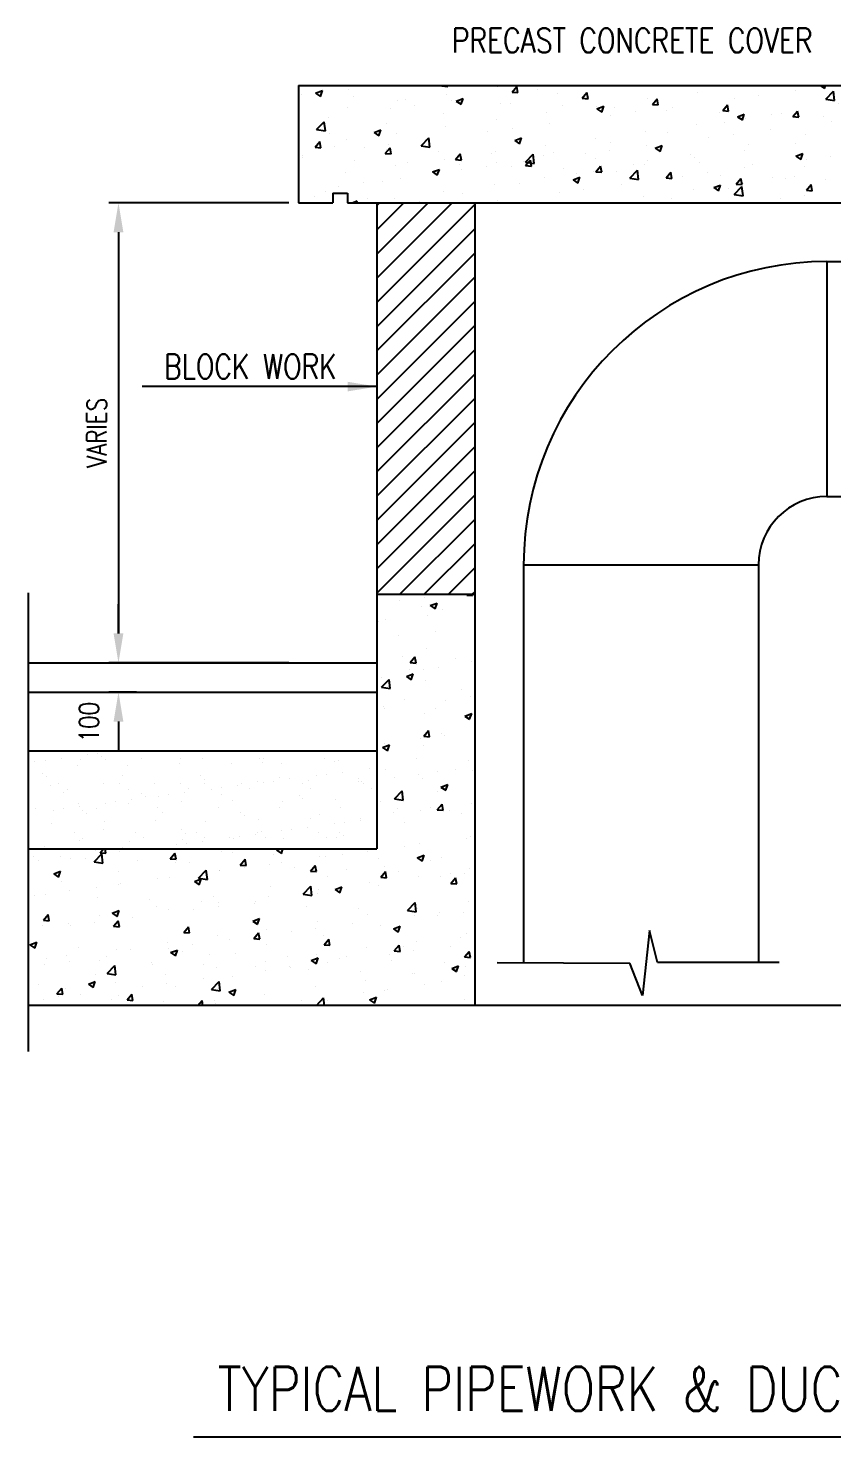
# Model space of a CAD drawing. Header units: millimetres. Extents: x -95178 to 274693, y -2232 to 263302.
# Drawn here: x 186221 to 194435, y 207714 to 222107 of the extents above; entities that cross this region are included whole.
import ezdxf
from ezdxf.enums import TextEntityAlignment as Align

# ---------------------------------------------------------------- set-up
doc = ezdxf.new("R2010")
doc.units = ezdxf.units.MM
for name, color, linetype in [('A_Arch', 8, 'Continuous'), ('BKG-S030D_Griddim', 7, 'Continuous'), ('M_FD', 110, 'Continuous'), ('M_Supply_Duct', 4, 'Continuous'), ('M_Txt', 7, 'Continuous')]:
    doc.layers.add(name, color=color, linetype=linetype)
doc.styles.add('ROMANS', font='romans.shx', dxfattribs={"width": 0.8})
doc.styles.add('SIM1', font='ROMANS.SHX', dxfattribs={"width": 0.8, "height": 250})
doc.styles.add('SIMT', font='ROMANS.SHX', dxfattribs={"oblique": 20, "height": 400})
doc.dimstyles.new('DIM', dxfattribs={"dimscale": 50, "dimtxt": 2.5, "dimasz": 2.5, "dimexe": 1, "dimexo": 1, "dimgap": 0.8, "dimtad": 1, "dimdec": 0, "dimzin": 13, "dimdsep": 46, "dimtxsty": 'ROMANS', "dimblk": 'OBLIQUE', "dimcen": 1, "dimdle": 1, "dimclrd": 20, "dimclre": 20, "dimclrt": 7, "dimadec": 0, "dimazin": 0, "dimtfac": 0.4, "dimtdec": 0, "dimtix": 1, "dimtofl": 0, "dimtmove": 2, "dimatfit": 3, "dimfxl": 1, "dimtolj": 1, "dimtzin": 13, "dimlwd": -1, "dimlwe": -1, "dimarcsym": 0})

# ---------------------------------------------------------------- blocks, each defined once
blk = doc.blocks.new('*X27')
at = {"color": 0}
for p, q in [((144.71, 134.18), (144.71, 134.18)), ((147.21, 134.51), (147.21, 134.51)), ((147.83, 133.67), (148.53, 133.94)), ((148.33, 133.34), (148.53, 133.94)), ((151.56, 134.75), (151.63, 134.83)), ((151.56, 134.75), (152.16, 134.7)), ((152.16, 134.7), (152.14, 134.83)), ((146.98, 133.56), (146.98, 133.56)), ((147.6, 132.67), (147.6, 132.67)), ((147.83, 133.67), (148.33, 133.34)), ((149.05, 133.3), (149.05, 133.3)), ((152.32, 133.33), (152.32, 133.33)), ((142.55, 132.03), (142.55, 132.03)), ((143.22, 132.3), (143.22, 132.3)), ((148.37, 131.06), (148.37, 131.06)), ((144.58, 130.57), (144.58, 130.57)), ((142.43, 128.7), (142.43, 128.7)), ((145.04, 128.45), (145.04, 128.45)), ((145.78, 127.86), (146.26, 128.43)), ((146.38, 127.8), (146.26, 128.43)), ((147.48, 129.34), (147.48, 129.34)), ((150.38, 128.22), (150.38, 128.22)), ((145.4, 126.42), (146.1, 126.69)), ((145.74, 127.12), (145.74, 127.12)), ((145.78, 127.86), (146.38, 127.8)), ((145.89, 126.09), (146.1, 126.69)), ((147.15, 127.11), (147.15, 127.11)), ((148.63, 127.33), (148.63, 127.33)), ((152.05, 127.95), (152.05, 127.95)), ((142.8, 126.33), (142.8, 126.33)), ((142.85, 125.33), (143.63, 126.14)), ((142.85, 125.33), (143.74, 125.19)), ((143.74, 125.19), (143.63, 126.14)), ((145.4, 126.42), (145.89, 126.09)), ((147.36, 126.01), (147.36, 126.01)), ((145.2, 124.13), (145.2, 124.13)), ((149.42, 124.01), (149.42, 124.01)), ((151.03, 125.13), (151.03, 125.13)), ((151.93, 124.34), (151.93, 124.34)), ((143.05, 123.37), (143.05, 123.37)), ((143.11, 123.18), (143.11, 123.18)), ((147.23, 122.68), (147.23, 122.68)), ((148.39, 123.14), (148.39, 123.14)), ((151.36, 122.39), (152.07, 122.66)), ((151.36, 122.39), (151.86, 122.06)), ((151.86, 122.06), (152.07, 122.66)), ((147.17, 120.33), (147.65, 120.91)), ((147.76, 120.28), (147.65, 120.91)), ((143.19, 119.63), (143.19, 119.63)), ((146.79, 120.06), (146.79, 120.06)), ((147.17, 120.33), (147.76, 120.28)), ((149.02, 120.63), (149.02, 120.63)), ((149.3, 120.39), (149.3, 120.39)), ((152.31, 120.1), (152.31, 120.1)), ((142.96, 119.17), (143.66, 119.44)), ((142.96, 119.17), (143.46, 118.83)), ((143.46, 118.83), (143.66, 119.44)), ((146.44, 118.03), (146.44, 118.03)), ((147.11, 119.35), (147.11, 119.35)), ((143.21, 116.91), (143.21, 116.91)), ((148.55, 116.69), (148.55, 116.69)), ((150.45, 116.95), (150.45, 116.95)), ((151.78, 117.81), (151.78, 117.81)), ((152.19, 116.78), (152.19, 116.78)), ((144.16, 116.12), (144.16, 116.12)), ((146.67, 116.45), (146.67, 116.45)), ((146.99, 116.03), (146.99, 116.03)), ((148.93, 115.14), (149.63, 115.41)), ((149.43, 114.81), (149.63, 115.41)), ((144.18, 113.93), (144.96, 114.74)), ((144.18, 113.93), (145.07, 113.79)), ((145.07, 113.79), (144.96, 114.74)), ((148.6, 114.67), (148.6, 114.67)), ((148.93, 115.14), (149.43, 114.81)), ((142.77, 113.67), (142.77, 113.67)), ((144.04, 112.5), (144.04, 112.5)), ((144.45, 112.95), (144.45, 112.95)), ((146.87, 112.7), (146.87, 112.7)), ((147.82, 113), (147.82, 113)), ((148.55, 112.81), (149.04, 113.39)), ((148.55, 112.81), (149.15, 112.76)), ((149.15, 112.76), (149.04, 113.39)), ((149.79, 112.72), (149.79, 112.72)), ((151, 112.47), (151, 112.47)), ((152.06, 113.45), (152.06, 113.45)), ((145.17, 111.47), (145.17, 111.47)), ((151.51, 109.89), (151.51, 109.89)), ((151.94, 110.12), (151.94, 110.12)), ((107.24, 108.07), (107.24, 108.07)), ((110, 108.02), (110, 108.02)), ((113.49, 107.5), (114.26, 108.31)), ((113.61, 108.66), (113.61, 108.66)), ((114.08, 108.43), (114.42, 108.83)), ((114.08, 108.43), (114.68, 108.38)), ((114.37, 107.36), (114.26, 108.31)), ((114.68, 108.38), (114.59, 108.83)), ((116.11, 108.51), (116.11, 108.51)), ((121.15, 108.74), (121.15, 108.74)), ((121.25, 107.8), (121.73, 108.37)), ((121.85, 107.75), (121.73, 108.37)), ((126.49, 108.51), (126.49, 108.51)), ((127.67, 108.47), (127.67, 108.47)), ((131.83, 108.29), (131.83, 108.29)), ((132.13, 108.69), (132.49, 108.83)), ((132.13, 108.69), (132.62, 108.36)), ((132.62, 108.36), (132.78, 108.83)), ((136.56, 108.02), (136.56, 108.02)), ((137.16, 108.06), (137.16, 108.06)), ((138.9, 108.23), (138.9, 108.23)), ((141.4, 108.56), (141.4, 108.56)), ((141.7, 108.73), (141.7, 108.73)), ((145.19, 109.06), (145.19, 109.06)), ((146.5, 107.89), (147.2, 108.16)), ((146.75, 109.37), (146.75, 109.37)), ((147, 107.56), (147.2, 108.16)), ((148.99, 107.97), (148.99, 107.97)), ((107.78, 107.66), (107.78, 107.66)), ((109.35, 106.27), (110.05, 106.54)), ((109.85, 105.93), (110.05, 106.54)), ((111.06, 107.87), (111.06, 107.87)), ((112.58, 107.85), (112.58, 107.85)), ((113.49, 107.5), (114.37, 107.36)), ((117.92, 107.62), (117.92, 107.62)), ((121.25, 107.8), (121.85, 107.75)), ((121.84, 107.47), (121.84, 107.47)), ((123.26, 107.4), (123.26, 107.4)), ((124.16, 105.84), (124.94, 106.65)), ((125.05, 105.7), (124.94, 106.65)), ((126.3, 106.57), (126.3, 106.57)), ((126.32, 106.63), (126.32, 106.63)), ((128.42, 107.17), (128.91, 107.75)), ((128.42, 107.17), (129.02, 107.12)), ((128.6, 107.17), (128.6, 107.17)), ((128.8, 106.9), (128.8, 106.9)), ((129.02, 107.12), (128.91, 107.75)), ((131.37, 107.27), (131.37, 107.27)), ((132.59, 107.4), (132.59, 107.4)), ((133.93, 106.95), (133.93, 106.95)), ((135.6, 106.55), (136.08, 107.12)), ((135.6, 106.55), (136.19, 106.49)), ((136.19, 106.49), (136.08, 107.12)), ((139.27, 106.72), (139.27, 106.72)), ((142.5, 107.84), (142.5, 107.84)), ((143.16, 106.97), (143.16, 106.97)), ((146.5, 107.89), (147, 107.56)), ((147.84, 107.61), (147.84, 107.61)), ((151.82, 106.79), (151.82, 106.79)), ((109.35, 106.27), (109.85, 105.93)), ((110.18, 105.46), (110.18, 105.46)), ((115.99, 105.18), (115.99, 105.18)), ((116.01, 106.47), (116.01, 106.47)), ((116.19, 105.24), (116.19, 105.24)), ((119.98, 105.74), (119.98, 105.74)), ((121.18, 105.93), (121.18, 105.93)), ((123.73, 105.47), (124.43, 105.74)), ((123.73, 105.47), (124.22, 105.13)), ((124.16, 105.84), (125.05, 105.7)), ((124.22, 105.13), (124.43, 105.74)), ((137.32, 105.97), (137.32, 105.97)), ((141.58, 105.4), (141.58, 105.4)), ((142.56, 105.12), (142.56, 105.12)), ((142.77, 105.92), (143.25, 106.49)), ((142.77, 105.92), (143.37, 105.87)), ((143.37, 105.87), (143.25, 106.49)), ((144.61, 106.49), (144.61, 106.49)), ((146.63, 106.04), (146.63, 106.04)), ((148.88, 105.95), (148.88, 105.95)), ((149.94, 105.29), (150.42, 105.86)), ((149.94, 105.29), (150.54, 105.24)), ((149.95, 106.27), (149.95, 106.27)), ((150.54, 105.24), (150.42, 105.86)), ((151.38, 106.28), (151.38, 106.28)), ((107.37, 104.08), (107.37, 104.08)), ((108.48, 104.11), (108.48, 104.11)), ((110.94, 104.54), (110.94, 104.54)), ((113.69, 104.91), (113.69, 104.91)), ((113.82, 103.88), (113.82, 103.88)), ((119.16, 103.66), (119.16, 103.66)), ((125.66, 103.97), (125.66, 103.97)), ((131.25, 103.95), (131.25, 103.95)), ((131.49, 104.97), (131.49, 104.97)), ((134.83, 104.19), (135.61, 105)), ((134.83, 104.19), (135.72, 104.05)), ((135.72, 104.05), (135.61, 105)), ((136.27, 104.29), (136.27, 104.29)), ((136.44, 104.69), (136.44, 104.69)), ((138.1, 104.67), (138.8, 104.94)), ((138.1, 104.67), (138.59, 104.33)), ((138.59, 104.33), (138.8, 104.94)), ((138.77, 104.62), (138.77, 104.62)), ((115.32, 102.24), (116.02, 102.51)), ((115.32, 102.24), (115.82, 101.91)), ((115.82, 101.91), (116.02, 102.51)), ((119.83, 102.97), (119.83, 102.97)), ((121.06, 102.6), (121.06, 102.6)), ((123.66, 102.63), (123.66, 102.63)), ((124.5, 103.43), (124.5, 103.43)), ((126.17, 102.96), (126.17, 102.96)), ((126.2, 103.3), (126.2, 103.3)), ((129.84, 103.21), (129.84, 103.21)), ((129.96, 103.46), (129.96, 103.46)), ((135.17, 102.98), (135.17, 102.98)), ((140.51, 102.75), (140.51, 102.75)), ((145.5, 102.53), (146.28, 103.34)), ((145.5, 102.53), (146.39, 102.39)), ((145.85, 102.53), (145.85, 102.53)), ((146.39, 102.39), (146.28, 103.34)), ((146.5, 102.71), (146.5, 102.71)), ((148.75, 102.33), (148.75, 102.33)), ((151.19, 102.3), (151.19, 102.3)), ((151.7, 103.46), (151.7, 103.46)), ((108.17, 100.96), (108.17, 100.96)), ((108.29, 101.53), (108.78, 102.11)), ((108.29, 101.53), (108.89, 101.48)), ((108.89, 101.48), (108.78, 102.11)), ((110.82, 101.21), (110.82, 101.21)), ((111.06, 100.97), (111.06, 100.97)), ((113.56, 101.3), (113.56, 101.3)), ((114, 101.97), (114, 101.97)), ((115.47, 100.91), (115.95, 101.48)), ((115.47, 100.91), (116.06, 100.85)), ((115.87, 101.85), (115.87, 101.85)), ((116.06, 100.85), (115.95, 101.48)), ((117.35, 101.8), (117.35, 101.8)), ((122.64, 100.28), (123.12, 100.85)), ((123.24, 100.23), (123.12, 100.85)), ((129.69, 101.44), (130.39, 101.71)), ((129.69, 101.44), (130.19, 101.11)), ((130.19, 101.11), (130.39, 101.71)), ((136.32, 101.37), (136.32, 101.37)), ((139.93, 101.17), (139.93, 101.17)), ((141.45, 102.07), (141.45, 102.07)), ((142.74, 101), (142.74, 101)), ((144.07, 100.64), (144.77, 100.91)), ((144.56, 100.3), (144.77, 100.91)), ((146.25, 102), (146.25, 102)), ((148.58, 102), (148.58, 102)), ((122.64, 100.28), (123.24, 100.23)), ((126.07, 99.98), (126.07, 99.98)), ((127.32, 99.51), (127.32, 99.51)), ((129.81, 99.65), (130.29, 100.23)), ((129.81, 99.65), (130.41, 99.6)), ((130.41, 99.6), (130.29, 100.23)), ((131.13, 100.62), (131.13, 100.62)), ((133.64, 100.34), (133.64, 100.34)), ((136.14, 100.67), (136.14, 100.67)), ((136.91, 100), (136.91, 100)), ((136.98, 99.02), (137.47, 99.6)), ((137.58, 98.97), (137.47, 99.6)), ((144.07, 100.64), (144.56, 100.3)), ((146.38, 99.38), (146.38, 99.38)), ((150.97, 99.81), (150.97, 99.81)), ((151.58, 100.13), (151.58, 100.13)), ((106.92, 99.02), (107.62, 99.29)), ((106.92, 99.02), (107.42, 98.68)), ((107.42, 98.68), (107.62, 99.29)), ((110.7, 97.88), (110.7, 97.88)), ((111.87, 98.77), (111.87, 98.77)), ((115.75, 98.52), (115.75, 98.52)), ((117.21, 98.55), (117.21, 98.55)), ((120.94, 99.27), (120.94, 99.27)), ((121.03, 98.68), (121.03, 98.68)), ((121.29, 98.22), (121.99, 98.48)), ((121.29, 98.22), (121.79, 97.88)), ((121.79, 97.88), (121.99, 98.48)), ((122.55, 98.32), (122.55, 98.32)), ((123.54, 99.01), (123.54, 99.01)), ((125.25, 98), (125.25, 98)), ((127.89, 98.1), (127.89, 98.1)), ((131.08, 99), (131.08, 99)), ((136.2, 98.04), (136.2, 98.04)), ((136.98, 99.02), (137.58, 98.97)), ((141.33, 98.74), (141.33, 98.74)), ((143.62, 98.06), (143.62, 98.06)), ((144.16, 98.4), (144.64, 98.97)), ((144.16, 98.4), (144.75, 98.34)), ((144.75, 98.34), (144.64, 98.97)), ((145.14, 98.81), (145.14, 98.81)), ((146.12, 98.39), (146.12, 98.39)), ((149.91, 98.89), (149.91, 98.89)), ((151.33, 97.77), (151.81, 98.34)), ((151.93, 97.72), (151.81, 98.34)), ((108.43, 97.02), (108.43, 97.02)), ((108.64, 97.66), (108.64, 97.66)), ((110.93, 97.35), (110.93, 97.35)), ((113.98, 97.43), (113.98, 97.43)), ((114.72, 97.85), (114.72, 97.85)), ((114.81, 96.1), (115.59, 96.91)), ((115.7, 95.96), (115.59, 96.91)), ((119.32, 97.2), (119.32, 97.2)), ((119.42, 97), (119.42, 97)), ((124.66, 96.98), (124.66, 96.98)), ((125.95, 96.65), (125.95, 96.65)), ((130, 96.75), (130, 96.75)), ((131, 97.29), (131, 97.29)), ((133.23, 97.87), (133.23, 97.87)), ((133.48, 96.81), (133.48, 96.81)), ((133.51, 96.73), (133.51, 96.73)), ((135.34, 96.53), (135.34, 96.53)), ((135.66, 97.41), (136.36, 97.68)), ((135.66, 97.41), (136.16, 97.08)), ((136.16, 97.08), (136.36, 97.68)), ((137.3, 97.23), (137.3, 97.23)), ((138.56, 97.64), (138.56, 97.64)), ((139.31, 97.81), (139.31, 97.81)), ((143.9, 97.42), (143.9, 97.42)), ((149.24, 97.19), (149.24, 97.19)), ((150.03, 96.61), (150.73, 96.88)), ((150.03, 96.61), (150.53, 96.28)), ((150.53, 96.28), (150.73, 96.88)), ((151.33, 97.77), (151.93, 97.72)), ((151.46, 96.8), (151.46, 96.8)), ((107.75, 95), (107.75, 95)), ((112.89, 94.99), (113.59, 95.26)), ((113.39, 94.65), (113.59, 95.26)), ((113.58, 96), (113.58, 96)), ((114.81, 96.1), (115.7, 95.96)), ((115.62, 95.19), (115.62, 95.19)), ((120.82, 95.94), (120.82, 95.94)), ((120.91, 95.07), (120.91, 95.07)), ((124.69, 95.57), (124.69, 95.57)), ((125.48, 94.45), (126.26, 95.26)), ((126.37, 94.31), (126.26, 95.26)), ((127.64, 95.8), (127.64, 95.8)), ((131.01, 96.4), (131.01, 96.4)), ((140.67, 96.3), (140.67, 96.3)), ((141.21, 95.41), (141.21, 95.41)), ((146.01, 96.08), (146.01, 96.08)), ((146.26, 96.05), (146.26, 96.05)), ((148.96, 95.31), (148.96, 95.31)), ((151.35, 95.85), (151.35, 95.85)), ((109.68, 94.01), (110.16, 94.59)), ((109.68, 94.01), (110.28, 93.96)), ((109.88, 93.69), (109.88, 93.69)), ((110.28, 93.96), (110.16, 94.59)), ((110.57, 94.55), (110.57, 94.55)), ((112.09, 93.91), (112.09, 93.91)), ((112.89, 94.99), (113.39, 94.65)), ((115.98, 93.8), (115.98, 93.8)), ((116.85, 93.38), (117.34, 93.96)), ((117.45, 93.33), (117.34, 93.96)), ((118.4, 94.74), (118.4, 94.74)), ((121.81, 94.8), (121.81, 94.8)), ((125.48, 94.45), (126.37, 94.31)), ((127.26, 94.19), (127.96, 94.46)), ((127.26, 94.19), (127.76, 93.85)), ((127.76, 93.85), (127.96, 94.46)), ((130.88, 93.96), (130.88, 93.96)), ((136.08, 94.71), (136.08, 94.71)), ((136.19, 92.83), (136.93, 93.6)), ((137.02, 92.83), (136.93, 93.6)), ((140.98, 94.11), (140.98, 94.11)), ((141.63, 93.39), (142.33, 93.66)), ((142.13, 93.05), (142.33, 93.66)), ((143.13, 94.31), (143.13, 94.31)), ((143.49, 94.44), (143.49, 94.44)), ((147.28, 94.94), (147.28, 94.94)), ((108.3, 93.41), (108.3, 93.41)), ((115.22, 93.46), (115.22, 93.46)), ((116.85, 93.38), (117.45, 93.33)), ((120.56, 93.24), (120.56, 93.24)), ((124.09, 92.83), (124.51, 93.33)), ((124.6, 92.83), (124.51, 93.33)), ((125.83, 93.32), (125.83, 93.32)), ((125.9, 93.01), (125.9, 93.01)), ((134.67, 93.28), (134.67, 93.28)), ((137.29, 93.31), (137.29, 93.31)), ((141.63, 93.39), (142.13, 93.05)), ((151.33, 93.47), (151.33, 93.47))]:
    blk.add_line(p, q, dxfattribs=at)
blk = doc.blocks.new('*X29')
at = {"color": 0}
for p, q in [((134.64, 185.88), (134.64, 185.88)), ((136.12, 186.03), (136.82, 186.3)), ((136.12, 186.03), (136.62, 185.7)), ((136.62, 185.7), (136.82, 186.3)), ((139.51, 186.45), (139.51, 186.45)), ((149.02, 186.78), (149.07, 186.83)), ((149.02, 186.78), (149.62, 186.72)), ((149.54, 185.93), (149.54, 185.93)), ((149.62, 186.72), (149.6, 186.83)), ((154.74, 186.68), (154.74, 186.68)), ((156.2, 186.15), (156.68, 186.72)), ((156.2, 186.15), (156.8, 186.1)), ((156.33, 186.08), (156.33, 186.08)), ((156.8, 186.1), (156.68, 186.72)), ((158.83, 186.41), (158.83, 186.41)), ((160.83, 185.95), (160.83, 185.95)), ((163.37, 185.52), (163.85, 186.1)), ((163.97, 185.47), (163.85, 186.1)), ((175.13, 186.15), (175.13, 186.15)), ((180.18, 186.79), (180.18, 186.79)), ((181.41, 185.78), (181.41, 185.78)), ((185.2, 186.28), (185.2, 186.28)), ((187.67, 186.83), (188.13, 186.52)), ((188.13, 186.52), (188.24, 186.83)), ((188.26, 185.43), (189.04, 186.24)), ((189.15, 185.29), (189.04, 186.24)), ((195.41, 185.99), (195.41, 185.99)), ((200.63, 186.31), (200.63, 186.31)), ((202.01, 186.06), (202.71, 186.33)), ((202.01, 186.06), (202.5, 185.72)), ((202.5, 185.72), (202.71, 186.33)), ((139.36, 184.59), (139.36, 184.59)), ((139.98, 185.65), (139.98, 185.65)), ((143.72, 184.42), (143.72, 184.42)), ((144.49, 185.29), (144.49, 185.29)), ((145.32, 185.43), (145.32, 185.43)), ((146.22, 184.75), (146.22, 184.75)), ((150.01, 185.25), (150.01, 185.25)), ((150.49, 185.23), (151.19, 185.5)), ((150.49, 185.23), (150.99, 184.9)), ((150.65, 185.2), (150.65, 185.2)), ((150.99, 184.9), (151.19, 185.5)), ((155, 184.95), (155, 184.95)), ((155.99, 184.98), (155.99, 184.98)), ((161.33, 184.75), (161.33, 184.75)), ((163.37, 185.52), (163.97, 185.47)), ((164.8, 184.7), (164.8, 184.7)), ((164.86, 184.43), (165.56, 184.7)), ((164.86, 184.43), (165.36, 184.1)), ((165.36, 184.1), (165.56, 184.7)), ((166.67, 184.52), (166.67, 184.52)), ((170, 185.45), (170, 185.45)), ((170.54, 184.89), (171.02, 185.47)), ((170.54, 184.89), (171.14, 184.84)), ((171.14, 184.84), (171.02, 185.47)), ((172.01, 184.3), (172.01, 184.3)), ((172.59, 184.62), (172.59, 184.62)), ((177.72, 184.27), (178.2, 184.84)), ((177.72, 184.27), (178.31, 184.21)), ((178.31, 184.21), (178.2, 184.84)), ((178.91, 185.45), (178.91, 185.45)), ((188.26, 185.43), (189.15, 185.29)), ((189.58, 184.99), (189.58, 184.99)), ((190.39, 184.92), (190.39, 184.92)), ((195.44, 185.56), (195.44, 185.56)), ((198.93, 183.77), (199.71, 184.58)), ((199.82, 183.63), (199.71, 184.58)), ((201.49, 184.83), (201.49, 184.83)), ((203.64, 184.8), (203.64, 184.8)), ((203.99, 185.16), (203.99, 185.16)), ((136.22, 182.31), (137, 183.12)), ((137.11, 182.17), (137, 183.12)), ((137.41, 183.59), (137.41, 183.59)), ((143.33, 182.95), (143.33, 182.95)), ((149.17, 183.95), (149.17, 183.95)), ((154.62, 183.35), (154.62, 183.35)), ((159.75, 184.06), (159.75, 184.06)), ((159.99, 182.96), (159.99, 182.96)), ((166.3, 183.79), (166.3, 183.79)), ((168.81, 184.12), (168.81, 184.12)), ((175.01, 182.82), (175.01, 182.82)), ((177.35, 184.07), (177.35, 184.07)), ((177.91, 182.99), (177.91, 182.99)), ((179.23, 183.63), (179.93, 183.9)), ((179.23, 183.63), (179.73, 183.3)), ((179.73, 183.3), (179.93, 183.9)), ((180.06, 183.46), (180.06, 183.46)), ((182.68, 183.85), (182.68, 183.85)), ((183.74, 183.99), (183.74, 183.99)), ((184.89, 183.64), (185.37, 184.21)), ((184.89, 183.64), (185.49, 183.59)), ((185.25, 184.21), (185.25, 184.21)), ((185.49, 183.59), (185.37, 184.21)), ((188.02, 183.62), (188.02, 183.62)), ((188.88, 183.17), (188.88, 183.17)), ((191.39, 183.5), (191.39, 183.5)), ((192.06, 183.01), (192.54, 183.59)), ((192.06, 183.01), (192.66, 182.96)), ((192.66, 182.96), (192.54, 183.59)), ((193.36, 183.4), (193.36, 183.4)), ((193.6, 182.83), (194.3, 183.1)), ((193.6, 182.83), (194.1, 182.5)), ((194.1, 182.5), (194.3, 183.1)), ((195.18, 184), (195.18, 184)), ((197.8, 183.79), (197.8, 183.79)), ((198.7, 183.17), (198.7, 183.17)), ((198.93, 183.77), (199.82, 183.63)), ((199.23, 182.38), (199.72, 182.96)), ((199.83, 182.33), (199.72, 182.96)), ((200.51, 182.98), (200.51, 182.98)), ((204.04, 182.95), (204.04, 182.95)), ((205.65, 183.68), (205.65, 183.68)), ((136.22, 182.31), (137.11, 182.17)), ((137.5, 181.95), (137.5, 181.95)), ((142.09, 182.01), (142.79, 182.28)), ((142.09, 182.01), (142.58, 181.67)), ((142.59, 181.67), (142.79, 182.28)), ((144.37, 181.96), (144.37, 181.96)), ((146.89, 180.65), (147.67, 181.46)), ((147.78, 180.51), (147.67, 181.46)), ((149.42, 182.6), (149.42, 182.6)), ((153.7, 182.13), (153.7, 182.13)), ((156.2, 182.46), (156.2, 182.46)), ((156.46, 181.21), (157.16, 181.48)), ((156.96, 180.87), (157.16, 181.48)), ((164.68, 181.37), (164.68, 181.37)), ((169.87, 182.12), (169.87, 182.12)), ((172.08, 181.99), (172.08, 181.99)), ((176.28, 181.51), (176.28, 181.51)), ((178.78, 181.84), (178.78, 181.84)), ((182.57, 182.34), (182.57, 182.34)), ((186.14, 181.79), (186.14, 181.79)), ((190.27, 181.59), (190.27, 181.59)), ((191.97, 182.79), (191.97, 182.79)), ((195.32, 182.23), (195.32, 182.23)), ((199.23, 182.38), (199.83, 182.33)), ((205.15, 181.71), (205.15, 181.71)), ((206.41, 181.76), (206.89, 182.33)), ((206.41, 181.76), (207, 181.7)), ((207, 181.7), (206.89, 182.33)), ((136.07, 180.51), (136.55, 181.08)), ((136.07, 180.51), (136.66, 180.46)), ((136.66, 180.46), (136.55, 181.08)), ((138.03, 180.54), (138.03, 180.54)), ((139.24, 181.26), (139.24, 181.26)), ((141.09, 180.47), (141.09, 180.47)), ((143.24, 179.88), (143.72, 180.46)), ((143.37, 180.32), (143.37, 180.32)), ((143.59, 180.8), (143.59, 180.8)), ((143.84, 179.83), (143.72, 180.46)), ((146.89, 180.65), (147.78, 180.51)), ((147.38, 181.3), (147.38, 181.3)), ((148.71, 180.09), (148.71, 180.09)), ((154.5, 180.03), (154.5, 180.03)), ((156.46, 181.21), (156.96, 180.87)), ((159.63, 180.73), (159.63, 180.73)), ((160.42, 179.98), (160.42, 179.98)), ((166.18, 180.18), (166.18, 180.18)), ((166.25, 180.99), (166.25, 180.99)), ((169.96, 180.68), (169.96, 180.68)), ((170.83, 180.41), (171.53, 180.68)), ((170.83, 180.41), (171.33, 180.07)), ((171.33, 180.07), (171.53, 180.68)), ((179.94, 180.13), (179.94, 180.13)), ((180.31, 180.79), (180.31, 180.79)), ((185.13, 180.88), (185.13, 180.88)), ((192.54, 180.05), (192.54, 180.05)), ((198.86, 180.88), (198.86, 180.88)), ((201.36, 181.21), (201.36, 181.21)), ((201.62, 180.3), (201.62, 180.3)), ((205.52, 180.35), (205.52, 180.35)), ((134.38, 179.05), (134.39, 179.05)), ((134.38, 179.02), (134.39, 179.05)), ((134.77, 179.64), (134.77, 179.64)), ((134.8, 179.42), (134.8, 179.42)), ((140.14, 179.2), (140.14, 179.2)), ((143.24, 179.88), (143.84, 179.83)), ((144.25, 178.64), (144.25, 178.64)), ((145.48, 178.97), (145.48, 178.97)), ((149.3, 179.28), (149.3, 179.28)), ((150.41, 179.25), (150.89, 179.83)), ((150.41, 179.25), (151.01, 179.2)), ((150.82, 178.75), (150.82, 178.75)), ((151.01, 179.2), (150.89, 179.83)), ((153.57, 178.52), (153.57, 178.52)), ((154.05, 179.87), (154.05, 179.87)), ((154.58, 178.98), (154.58, 178.98)), ((156.15, 178.52), (156.15, 178.52)), ((157.36, 179.02), (157.36, 179.02)), ((157.57, 179), (158.35, 179.81)), ((157.57, 179), (158.46, 178.86)), ((157.58, 178.63), (158.07, 179.2)), ((157.58, 178.63), (158.18, 178.57)), ((158.18, 178.57), (158.07, 179.2)), ((158.46, 178.86), (158.35, 179.81)), ((159.38, 179.64), (159.38, 179.64)), ((163.67, 179.85), (163.67, 179.85)), ((164.72, 179.41), (164.72, 179.41)), ((164.76, 178), (165.24, 178.57)), ((165.36, 177.95), (165.24, 178.57)), ((168.64, 178.79), (168.64, 178.79)), ((169.75, 178.79), (169.75, 178.79)), ((170.06, 179.19), (170.06, 179.19)), ((174.48, 179.79), (174.48, 179.79)), ((174.89, 179.49), (174.89, 179.49)), ((175.4, 178.96), (175.4, 178.96)), ((180.74, 178.74), (180.74, 178.74)), ((185.2, 179.61), (185.9, 179.87)), ((185.2, 179.61), (185.7, 179.27)), ((185.7, 179.27), (185.9, 179.87)), ((186.07, 178.51), (186.07, 178.51)), ((186.25, 179.23), (186.25, 179.23)), ((188.76, 179.55), (188.76, 179.55)), ((195.2, 178.9), (195.2, 178.9)), ((195.79, 179.29), (195.79, 179.29)), ((199.57, 178.8), (200.27, 179.07)), ((199.57, 178.8), (200.07, 178.47)), ((200.07, 178.47), (200.27, 179.07)), ((200.39, 179.65), (200.39, 179.65)), ((139.12, 177.93), (139.12, 177.93)), ((144.75, 177.36), (144.75, 177.36)), ((148.06, 177.98), (148.76, 178.25)), ((148.06, 177.98), (148.55, 177.65)), ((148.55, 177.65), (148.76, 178.25)), ((148.75, 177.98), (148.75, 177.98)), ((151.07, 178.19), (151.07, 178.19)), ((159.51, 177.4), (159.51, 177.4)), ((161.49, 178.3), (161.49, 178.3)), ((162.43, 177.18), (163.13, 177.45)), ((162.43, 177.18), (162.93, 176.85)), ((162.81, 177.79), (162.81, 177.79)), ((162.93, 176.85), (163.13, 177.45)), ((164.56, 178.04), (164.56, 178.04)), ((164.76, 178), (165.36, 177.95)), ((166.83, 178.07), (166.83, 178.07)), ((168.24, 177.34), (169.02, 178.15)), ((168.24, 177.34), (169.13, 177.2)), ((169.13, 177.2), (169.02, 178.15)), ((171.93, 177.37), (172.41, 177.95)), ((171.93, 177.37), (172.53, 177.32)), ((172.17, 177.85), (172.17, 177.85)), ((172.53, 177.32), (172.41, 177.95)), ((173.65, 177.57), (173.65, 177.57)), ((176.15, 177.9), (176.15, 177.9)), ((177.51, 177.62), (177.51, 177.62)), ((179.1, 176.74), (179.58, 177.32)), ((179.7, 176.69), (179.58, 177.32)), ((179.94, 178.39), (179.94, 178.39)), ((182.84, 177.39), (182.84, 177.39)), ((184.13, 177.29), (184.13, 177.29)), ((185.01, 177.56), (185.01, 177.56)), ((188.18, 177.17), (188.18, 177.17)), ((189.96, 178.29), (189.96, 178.29)), ((190.15, 178.26), (190.15, 178.26)), ((191.41, 178.29), (191.41, 178.29)), ((196.75, 178.06), (196.75, 178.06)), ((198.73, 177.27), (198.73, 177.27)), ((202.09, 177.84), (202.09, 177.84)), ((202.52, 177.77), (202.52, 177.77)), ((137.09, 175.98), (137.09, 175.98)), ((138.46, 176.53), (138.46, 176.53)), ((140.96, 176.86), (140.96, 176.86)), ((142.92, 176.98), (142.92, 176.98)), ((149.18, 175.95), (149.18, 175.95)), ((151.15, 175.79), (151.15, 175.79)), ((154.37, 176.7), (154.37, 176.7)), ((156.98, 176.79), (156.98, 176.79)), ((161.04, 175.91), (161.04, 175.91)), ((163.54, 176.24), (163.54, 176.24)), ((167.33, 176.73), (167.33, 176.73)), ((174.77, 176.17), (174.77, 176.17)), ((176.8, 176.38), (177.5, 176.65)), ((176.8, 176.38), (177.3, 176.04)), ((177.3, 176.04), (177.5, 176.65)), ((178.29, 176.29), (178.29, 176.29)), ((178.91, 175.69), (179.69, 176.5)), ((178.91, 175.69), (179.8, 175.55)), ((179.1, 176.74), (179.7, 176.69)), ((179.8, 175.55), (179.69, 176.5)), ((179.82, 176.81), (179.82, 176.81)), ((186.13, 175.61), (186.13, 175.61)), ((186.28, 176.12), (186.76, 176.69)), ((186.28, 176.12), (186.87, 176.06)), ((186.87, 176.06), (186.76, 176.69)), ((189.91, 176.11), (189.91, 176.11)), ((191.17, 175.58), (191.87, 175.85)), ((191.67, 175.24), (191.87, 175.85)), ((193.45, 175.49), (193.93, 176.06)), ((193.52, 176.94), (193.52, 176.94)), ((194.05, 175.44), (193.93, 176.06)), ((196.23, 176.94), (196.23, 176.94)), ((198.86, 176.72), (198.86, 176.72)), ((200.27, 176.32), (200.27, 176.32)), ((204.2, 176.49), (204.2, 176.49)), ((205.4, 177.02), (205.4, 177.02)), ((136.04, 175.46), (136.04, 175.46)), ((139.85, 174.83), (140.35, 175.03)), ((140.29, 174.83), (140.35, 175.03)), ((141.38, 175.23), (141.38, 175.23)), ((144.13, 175.31), (144.13, 175.31)), ((146.72, 175.01), (146.72, 175.01)), ((154.73, 175.07), (154.73, 175.07)), ((169.63, 175.46), (169.63, 175.46)), ((172.46, 175.29), (172.46, 175.29)), ((183.62, 175.28), (183.62, 175.28)), ((190.02, 174.93), (190.02, 174.93)), ((190.35, 174.83), (190.36, 174.84)), ((190.36, 174.83), (190.36, 174.84)), ((191.17, 175.58), (191.67, 175.24)), ((193.45, 175.49), (194.05, 175.44)), ((195.07, 175.57), (195.07, 175.57)), ((200.62, 174.86), (201.1, 175.44)), ((200.62, 174.86), (200.97, 174.83)), ((201.21, 174.83), (201.1, 175.44)), ((205.68, 174.83), (206.24, 175.05)), ((206.17, 174.83), (206.24, 175.05)), ((207.04, 175.33), (207.04, 175.33))]:
    blk.add_line(p, q, dxfattribs=at)
blk = doc.blocks.new('*X30')
at = {"color": 0}
for p, q in [((110.1, 118.06), (110.1, 118.06)), ((112.82, 118.42), (112.82, 118.42)), ((113.86, 118.56), (113.86, 118.56)), ((114.23, 118.27), (114.23, 118.27)), ((115.49, 118.77), (115.49, 118.77)), ((122.35, 118.1), (122.35, 118.1)), ((130.36, 118.03), (130.36, 118.03)), ((130.82, 118.03), (130.82, 118.03)), ((137.05, 118.04), (137.05, 118.04)), ((107.43, 117.71), (107.43, 117.71)), ((108.48, 117.85), (108.48, 117.85)), ((111.73, 117.33), (111.73, 117.33)), ((112.13, 118), (112.13, 118)), ((114.6, 117.93), (114.6, 117.93)), ((116.84, 117.31), (116.84, 117.31)), ((118.36, 118.01), (118.36, 118.01)), ((122.25, 117.5), (122.25, 117.5)), ((124.59, 118.02), (124.59, 118.02)), ((127.48, 117.57), (127.48, 117.57)), ((130.72, 117.69), (130.72, 117.69)), ((132.6, 117.55), (132.6, 117.55)), ((138, 117.74), (138, 117.74)), ((138.48, 117.85), (138.48, 117.85)), ((138.86, 116.67), (138.86, 116.67)), ((141.58, 117.03), (141.58, 117.03)), ((108.22, 116.52), (108.22, 116.52)), ((108.59, 116.18), (108.59, 116.18)), ((109.03, 115.26), (109.03, 115.26)), ((109.87, 115.46), (109.87, 115.46)), ((114.43, 115.46), (114.43, 115.46)), ((116.1, 115.47), (116.1, 115.47)), ((116.34, 116.34), (116.34, 116.34)), ((119.67, 115.53), (119.67, 115.53)), ((122.32, 115.48), (122.32, 115.48)), ((124.34, 116.27), (124.34, 116.27)), ((124.71, 115.93), (124.71, 115.93)), ((124.78, 115.5), (124.78, 115.5)), ((128.1, 115.25), (128.1, 115.25)), ((128.55, 115.49), (128.55, 115.49)), ((130.19, 115.7), (130.19, 115.7)), ((130.81, 115.61), (130.81, 115.61)), ((131.85, 115.75), (131.85, 115.75)), ((132.46, 116.09), (132.46, 116.09)), ((133.48, 115.96), (133.48, 115.96)), ((134.78, 115.51), (134.78, 115.51)), ((135.42, 115.76), (135.42, 115.76)), ((136.2, 116.32), (136.2, 116.32)), ((137.24, 116.46), (137.24, 116.46)), ((140.47, 116.03), (140.47, 116.03)), ((140.54, 115.74), (140.54, 115.74)), ((140.84, 115.69), (140.84, 115.69)), ((141.01, 115.52), (141.01, 115.52)), ((110.33, 114.59), (110.33, 114.59)), ((110.71, 114.92), (110.71, 114.92)), ((116.94, 114.93), (116.94, 114.93)), ((117.33, 113.83), (117.33, 113.83)), ((118.33, 114.52), (118.33, 114.52)), ((118.7, 114.18), (118.7, 114.18)), ((120.05, 114.19), (120.05, 114.19)), ((121.09, 114.33), (121.09, 114.33)), ((122.71, 114.54), (122.71, 114.54)), ((123.17, 114.95), (123.17, 114.95)), ((125.43, 114.9), (125.43, 114.9)), ((126.45, 114.34), (126.45, 114.34)), ((126.47, 115.04), (126.47, 115.04)), ((127.61, 113.72), (127.61, 113.72)), ((129.4, 114.96), (129.4, 114.96)), ((134.46, 114.27), (134.46, 114.27)), ((134.82, 113.93), (134.82, 113.93)), ((135.62, 114.97), (135.62, 114.97)), ((138.12, 113.89), (138.12, 113.89)), ((141.85, 114.98), (141.85, 114.98)), ((107.52, 112.98), (107.52, 112.98)), ((109.28, 112.77), (109.28, 112.77)), ((110.32, 112.91), (110.32, 112.91)), ((111.85, 113.48), (111.85, 113.48)), ((111.95, 113.13), (111.95, 113.13)), ((112.32, 112.76), (112.32, 112.76)), ((112.69, 112.42), (112.69, 112.42)), ((113.75, 112.99), (113.75, 112.99)), ((114.66, 113.48), (114.66, 113.48)), ((115.7, 113.62), (115.7, 113.62)), ((116.97, 113.46), (116.97, 113.46)), ((119.98, 113), (119.98, 113)), ((120.44, 112.58), (120.44, 112.58)), ((122.37, 113.65), (122.37, 113.65)), ((126.2, 113.01), (126.2, 113.01)), ((128.44, 112.52), (128.44, 112.52)), ((132.43, 113.02), (132.43, 113.02)), ((132.72, 113.69), (132.72, 113.69)), ((136.56, 112.34), (136.56, 112.34)), ((138.66, 113.03), (138.66, 113.03)), ((109.16, 111.41), (109.16, 111.41)), ((114.56, 111.61), (114.56, 111.61)), ((119.79, 111.67), (119.79, 111.67)), ((124.91, 111.65), (124.91, 111.65)), ((128.81, 112.18), (128.81, 112.18)), ((130.31, 111.84), (130.31, 111.84)), ((135.32, 111.03), (135.32, 111.03)), ((135.55, 111.91), (135.55, 111.91)), ((138.04, 111.38), (138.04, 111.38)), ((139.08, 111.52), (139.08, 111.52)), ((140.66, 111.88), (140.66, 111.88)), ((140.71, 111.73), (140.71, 111.73)), ((106.74, 109.56), (106.74, 109.56)), ((111.48, 110.45), (111.48, 110.45)), ((111.98, 109.63), (111.98, 109.63)), ((112.33, 109.91), (112.33, 109.91)), ((114.43, 110.83), (114.43, 110.83)), ((117.1, 109.6), (117.1, 109.6)), ((117.71, 110.46), (117.71, 110.46)), ((118.55, 109.93), (118.55, 109.93)), ((122.43, 110.76), (122.43, 110.76)), ((122.5, 109.8), (122.5, 109.8)), ((122.8, 110.42), (122.8, 110.42)), ((122.93, 109.39), (122.93, 109.39)), ((123.94, 110.47), (123.94, 110.47)), ((124.56, 109.61), (124.56, 109.61)), ((124.78, 109.94), (124.78, 109.94)), ((127.27, 109.97), (127.27, 109.97)), ((127.73, 109.86), (127.73, 109.86)), ((128.31, 110.1), (128.31, 110.1)), ((129.94, 110.32), (129.94, 110.32)), ((130.17, 110.49), (130.17, 110.49)), ((130.55, 110.58), (130.55, 110.58)), ((131.01, 109.95), (131.01, 109.95)), ((132.66, 110.67), (132.66, 110.67)), ((132.85, 109.84), (132.85, 109.84)), ((133.7, 110.81), (133.7, 110.81)), ((136.4, 110.5), (136.4, 110.5)), ((137.24, 109.96), (137.24, 109.96)), ((138.25, 110.03), (138.25, 110.03)), ((138.55, 110.51), (138.55, 110.51)), ((138.92, 110.18), (138.92, 110.18)), ((108.42, 109.07), (108.42, 109.07)), ((116.42, 109), (116.42, 109)), ((119.17, 108.9), (119.17, 108.9)), ((121.89, 109.26), (121.89, 109.26))]:
    blk.add_line(p, q, dxfattribs=at)
blk = doc.blocks.new('*X32')
at = {"color": 0}
for p, q in [((142.38, 167.12), (150.08, 174.83)), ((142.38, 169.6), (147.61, 174.83)), ((142.38, 172.07), (145.13, 174.83)), ((142.38, 174.55), (142.66, 174.83)), ((142.38, 164.65), (152.38, 174.65)), ((142.38, 162.17), (152.38, 172.17)), ((142.38, 159.7), (152.38, 169.7)), ((142.38, 157.23), (152.38, 167.23)), ((142.38, 154.75), (152.38, 164.75)), ((142.38, 152.28), (152.38, 162.28)), ((142.38, 149.8), (152.38, 159.8)), ((142.38, 147.33), (152.38, 157.33)), ((142.38, 144.85), (152.38, 154.85)), ((142.38, 142.38), (152.38, 152.38)), ((142.38, 139.9), (152.38, 149.9)), ((142.38, 137.43), (152.38, 147.43)), ((142.38, 134.95), (152.38, 144.95)), ((144.73, 134.83), (152.38, 142.48)), ((147.21, 134.83), (152.38, 140)), ((149.68, 134.83), (152.38, 137.53)), ((152.16, 134.83), (152.38, 135.05))]:
    blk.add_line(p, q, dxfattribs=at)
blk = doc.blocks.new('*D36')
at = {"layer": 'Defpoints', "color": 0, "transparency": 16777216}
for p in [(18231, 110567), (16390, 105867), (18231, 105867)]:
    blk.add_point(p, dxfattribs=at)
at = {"layer": 'M_Txt', "color": 14, "lineweight": -2, "transparency": 16777216}
for p, q in [((18131, 110567), (16290, 110567)), ((16390, 110267), (16390, 106167)), ((18131, 105867), (16290, 105867))]:
    blk.add_line(p, q, dxfattribs=at)
at = {"layer": 'M_Txt', "color": 14, "transparency": 16777216}
for points in [[(16340, 110267), (16440, 110267), (16390, 110567)], [(16340, 106167), (16440, 106167), (16390, 105867)]]:
    blk.add_solid(points, dxfattribs=at)
at = {"layer": 'M_Txt', "color": 7, "transparency": 16777216, "insert": (16168, 108217), "char_height": 200, "attachment_point": 5, "rotation": 90, "style": 'ROMANS'}
blk.add_mtext('\\A1;VARIES', dxfattribs=at)
blk = doc.blocks.new('_Oblique')
at = {"layer": 'BKG-S030D_Griddim', "color": 0, "lineweight": -2}
blk.add_line((-0.5, -0.5), (0.5, 0.5), dxfattribs=at)
blk = doc.blocks.new('*D37')
at = {"layer": 'Defpoints', "color": 0, "transparency": 16777216}
for p in [(16675, 105867), (16390, 105567), (16675, 105567)]:
    blk.add_point(p, dxfattribs=at)
at = {"layer": 'M_Txt', "color": 14, "lineweight": -2, "transparency": 16777216}
for p, q in [((16390, 106167), (16390, 106467)), ((16575, 105867), (16290, 105867)), ((16575, 105567), (16290, 105567)), ((16390, 105267), (16390, 104967))]:
    blk.add_line(p, q, dxfattribs=at)
at = {"layer": 'M_Txt', "color": 14, "transparency": 16777216}
for points in [[(16340, 106167), (16440, 106167), (16390, 105867)], [(16340, 105267), (16440, 105267), (16390, 105567)]]:
    blk.add_solid(points, dxfattribs=at)
at = {"layer": 'M_Txt', "color": 7, "transparency": 16777216, "insert": (16090, 105261), "char_height": 200, "attachment_point": 5, "rotation": 90, "style": 'ROMANS'}
blk.add_mtext('\\A1;100', dxfattribs=at)
blk = doc.blocks.new('DUCT PENETRATION THRU ROOF')
blk.add_line((-2605.2, 8000), (-2605.2, 4200))
blk.add_line((-2605.2, 8000), (-2605.2, 4200))
at = {"layer": 'A_Arch'}
for p, q in [((-3405.2, 9400), (3894.8, 9400)), ((-3405.2, 9400), (-3405.2, 8200)), ((-3055.2, 8300), (-3055.2, 8200)), ((-3055.2, 8300), (-2905.2, 8300)), ((-2905.2, 8300), (-2905.2, 8200)), ((-3405.2, 8200), (-3055.2, 8200)), ((-2905.2, 8200), (3394.8, 8200)), ((-2605.2, 8200), (-2605.2, 1600)), ((-1605.2, 8200), (-1605.2, 0)), ((-6169.2, 4214.5), (-6169.2, -472.4)), ((-2605.2, 4200), (-1605.2, 4200)), ((-6169.2, 3500), (-2605.2, 3500)), ((-6169.2, 3200), (-2605.2, 3200)), ((-6169.2, 2600), (-2605.2, 2600)), ((-6169.2, 1600), (-2605.2, 1600)), ((-6169.2, 0), (6169.2, 0))]:
    blk.add_line(p, q, dxfattribs=at)
at = {"layer": 'M_Supply_Duct'}
for p, q in [((1994.8, 7600), (6094.8, 7600)), ((1994.8, 7600), (1994.8, 5200)), ((1994.8, 5200), (6094.8, 5200)), ((-1105.2, 4500), (-1105.2, 436)), ((-1105.2, 4500), (1294.8, 4500)), ((1294.8, 4500), (1294.8, 436.2))]:
    blk.add_line(p, q, dxfattribs=at)
at = {"layer": 'M_Supply_Duct', "color": 8}
for p, q in [((181.1, 763.8), (110, 100)), ((262.9, 436.2), (181.1, 763.8)), ((-1374.7, 437.1), (-21.3, 431.5)), ((1505.5, 436.2), (262.9, 436.2)), ((110, 100), (-21.3, 431.5))]:
    blk.add_line(p, q, dxfattribs=at)
at = {"layer": 'M_Supply_Duct'}
for radius in [3100, 700]:
    blk.add_arc((1994.8, 4500), radius, 90, 180, dxfattribs=at)
at = {"layer": 'M_Txt'}
blk.add_line((-4481, -4409), (5390.2, -4409), dxfattribs=at)
at = {"layer": 'A_Arch', "xscale": 100, "yscale": 100, "zscale": 100}
for name in ['*X29', '*X27', '*X30']:
    blk.add_blockref(name, (-16842.8, -9283.2), dxfattribs=at)
at = {"layer": 'A_Arch', "color": 1, "xscale": 100, "yscale": 100, "zscale": 100}
blk.add_blockref('*X32', (-16842.8, -9283.2), dxfattribs=at)
at = {"layer": 'M_Txt', "width": 0.8}
for s, height, style, p in [('PRECAST CONCRETE COVER', 250, 'SIM1', (-1838, 9734.4)), ('TYPICAL PIPEWORK & DUCT ROOF', 450, 'SIMT', (-4233.6, -4142.4))]:
    blk.add_text(s, height=height, dxfattribs=dict(at, style=style)).set_placement(p)
at = {"layer": 'M_Txt', "style": 'SIM1', "width": 0.8}
blk.add_text('BLOCK WORK', height=250, dxfattribs=at).set_placement((-3014.7, 6527.7), align=Align.MIDDLE_RIGHT)
at = {"layer": 'M_Txt'}
for base, p1, p2, text, picture, middle in [((-5246, 3500), (-3405.2, 8200), (-3405.2, 3500), 'VARIES', '*D36', (-5468.2, 5850)), ((-5246, 3200), (-4961.3, 3500), (-4961.3, 3200), '100', '*D37', (-5546, 2893.7))]:
    dim = blk.add_linear_dim(base=base, p1=p1, p2=p2, angle=90, text=text, dimstyle='DIM', override={"dimscale": 100, "dimasz": 3, "dimtad": 0, "dimclrd": 14, "dimclre": 14}, dxfattribs=at)
    dim.commit()
    dim.dimension.update_dxf_attribs({"geometry": picture, "text_midpoint": middle, "dimtype": 128, "insert": (-21636.3, -102367.1)})
blk.add_leader([(-2605.2, 6322.1), (-5002.7, 6322.1)], dimstyle='DIM', override={"dimscale": 100, "dimasz": 3, "dimtad": 0, "dimclrd": 14}, dxfattribs=at)

msp = doc.modelspace()

# ---------------------------------------------------------------- block references
at = {"layer": 'M_FD'}
msp.add_blockref('DUCT PENETRATION THRU ROOF', (192390.111, 212123.132), dxfattribs=at)

doc.saveas('drawing.dxf')
